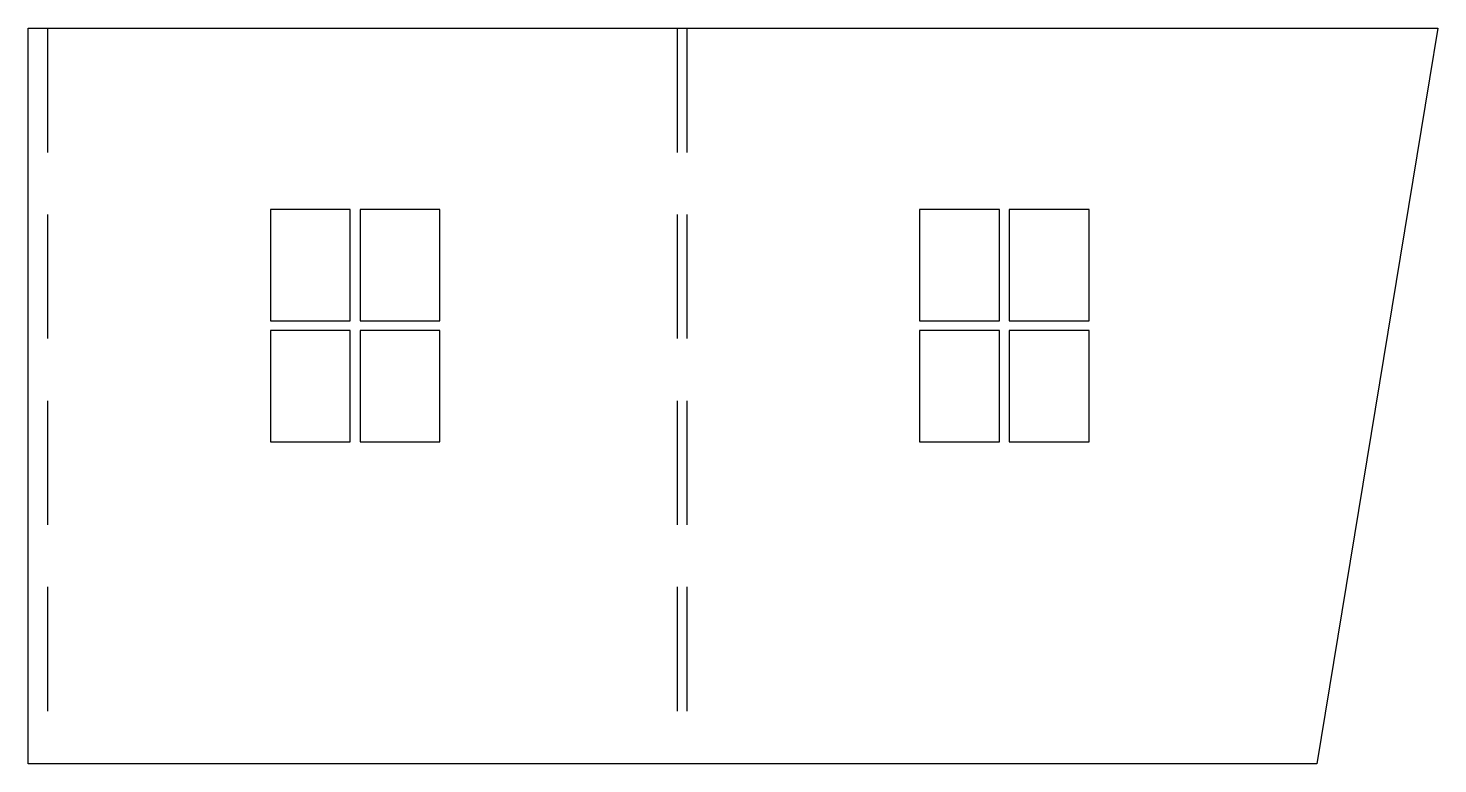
# Model space of a CAD drawing. Extents: x -1469 to 1174, y -671 to 1039.
# Drawn here: x 566 to 1148, y 88 to 392 of the extents above; entities that cross this region are included whole.
import ezdxf

# ---------------------------------------------------------------- set-up
doc = ezdxf.new("R2010")
doc.units = 0
doc.header["$LTSCALE"] = 2.020202
doc.linetypes.add('STRICHLINIEX2', pattern=[38.1, 25.4, -12.7])
for name, color, linetype in [('AIDE_DVP', 10, 'STRICHLINIEX2'), ('CONTOUR_IN', 5, 'CONTINUOUS'), ('CONTOUR_OUT', 102, 'CONTINUOUS')]:
    doc.layers.add(name, color=color, linetype=linetype)

msp = doc.modelspace()

# ---------------------------------------------------------------- linework, layer by layer
at = {"layer": 'AIDE_DVP'}
for p, q in [((565.829888, 87.643419), (565.829888, 391.643419)), ((573.829888, 391.643419), (573.829888, 87.643419)), ((833.829888, 391.643419), (833.829888, 87.643419)), ((837.829888, 391.643419), (837.829888, 87.643419))]:
    msp.add_line(p, q, dxfattribs=at)
at = {"layer": 'CONTOUR_IN'}
for points in [[(665.829888, 316.643419), (665.829888, 270.643419), (698.829888, 270.643419), (698.829888, 316.643419), (665.829888, 316.643419)], [(702.829888, 316.643419), (702.829888, 270.643419), (735.829888, 270.643419), (735.829888, 316.643419), (702.829888, 316.643419)], [(933.829888, 316.643419), (933.829888, 270.643419), (966.829888, 270.643419), (966.829888, 316.643419), (933.829888, 316.643419)], [(970.829888, 316.643419), (970.829888, 270.643419), (1003.829888, 270.643419), (1003.829888, 316.643419), (970.829888, 316.643419)], [(665.829888, 266.643419), (665.829888, 220.643419), (698.829888, 220.643419), (698.829888, 266.643419), (665.829888, 266.643419)], [(702.829888, 266.643419), (702.829888, 220.643419), (735.829888, 220.643419), (735.829888, 266.643419), (702.829888, 266.643419)], [(933.829888, 266.643419), (933.829888, 220.643419), (966.829888, 220.643419), (966.829888, 266.643419), (933.829888, 266.643419)], [(970.829888, 266.643419), (970.829888, 220.643419), (1003.829888, 220.643419), (1003.829888, 266.643419), (970.829888, 266.643419)]]:
    msp.add_lwpolyline(points, dxfattribs=at)
at = {"layer": 'CONTOUR_OUT'}
msp.add_lwpolyline([(565.829888, 391.643419), (1147.829888, 391.643419), (1097.829888, 87.643419), (565.829888, 87.643419), (565.829888, 391.643419)], dxfattribs=at)

doc.saveas('drawing.dxf')
